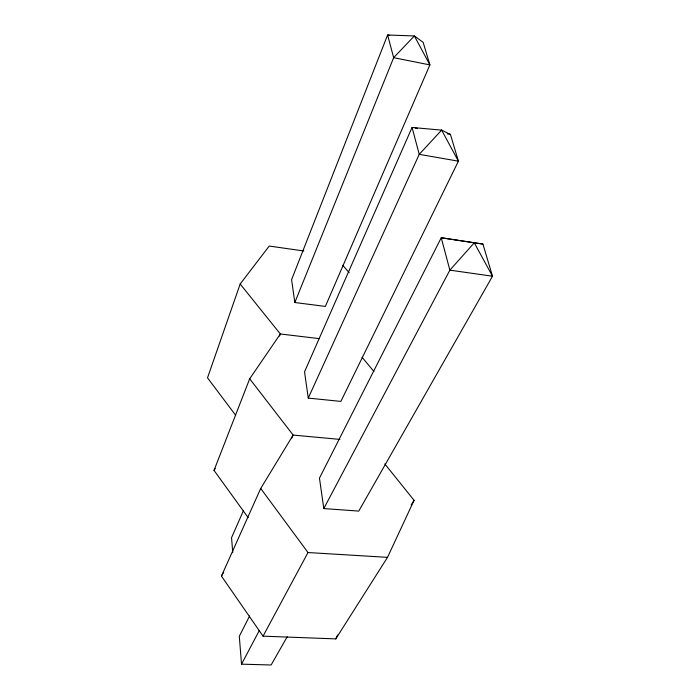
<?xml version="1.0" encoding="UTF-8"?>
<svg xmlns="http://www.w3.org/2000/svg" width="700" height="700" viewBox="0 0 700 700"><rect width="100%" height="100%" fill="white"/><g stroke="black" fill="none" stroke-linecap="round" stroke-linejoin="round"><path stroke-width="1.05" d="M303.852 250.994L269.22 246.05L240.17 284.007L207.506 377.834L235.638 415.257M248.176 517.65L214.016 470.383L249.69 378.787L280.35 333.979L319.252 338.625M279.536 336L280.35 333.979L240.17 284.007M294.831 302.523L393.654 57.671L414.365 35.962L423.15 42.315L429.887 64.907L325.36 306.416L294.831 302.523L291.585 279.668L387.608 35L414.365 35.962L429.887 64.907L393.654 57.671L387.608 35L389.699 35.429M243.381 510.79L231.551 537.679L232.75 552.65M412.064 127.47L304.535 371.831L308.262 398.09L340.865 401.406L458.404 161.166L450.433 134.418L441.639 130.13L412.064 127.47L419.23 154.35L308.262 398.09M384.808 463.916L414.067 500.308L387.511 557.358L335.781 638.89L263.043 636.169L221.445 576.082L260.715 488.469L293.142 435.076L339.92 439.399M291.786 438.034L293.142 435.076L249.69 378.787M335.781 638.89L337.636 635.005M249.611 615.965L239.304 636.317L241.526 664.16L271.127 665L287.21 636.746M241.526 664.16L259.376 630.411M323.794 508.576L449.864 270.148L474.285 242.804L482.921 244.072L492.494 276.22L358.759 511.088L323.794 508.576L319.463 478.109L441.245 237.764L482.921 244.072M263.043 636.169L308 552.536L260.715 488.469M221.445 576.082L223.668 572.346M411.18 504.927L414.067 500.308M214.016 470.383L215.215 468.554M308 552.536L387.511 557.358M415.266 128.048L417.392 128.433M447.239 133.84L450.433 134.418M342.729 265.248L349.16 272.694M362.058 357.271L373.905 371.464M441.639 130.13L419.23 154.35L458.404 161.166L441.639 130.13M492.494 276.22L449.864 270.148L441.245 237.764L474.285 242.804L492.494 276.22"/></g></svg>
